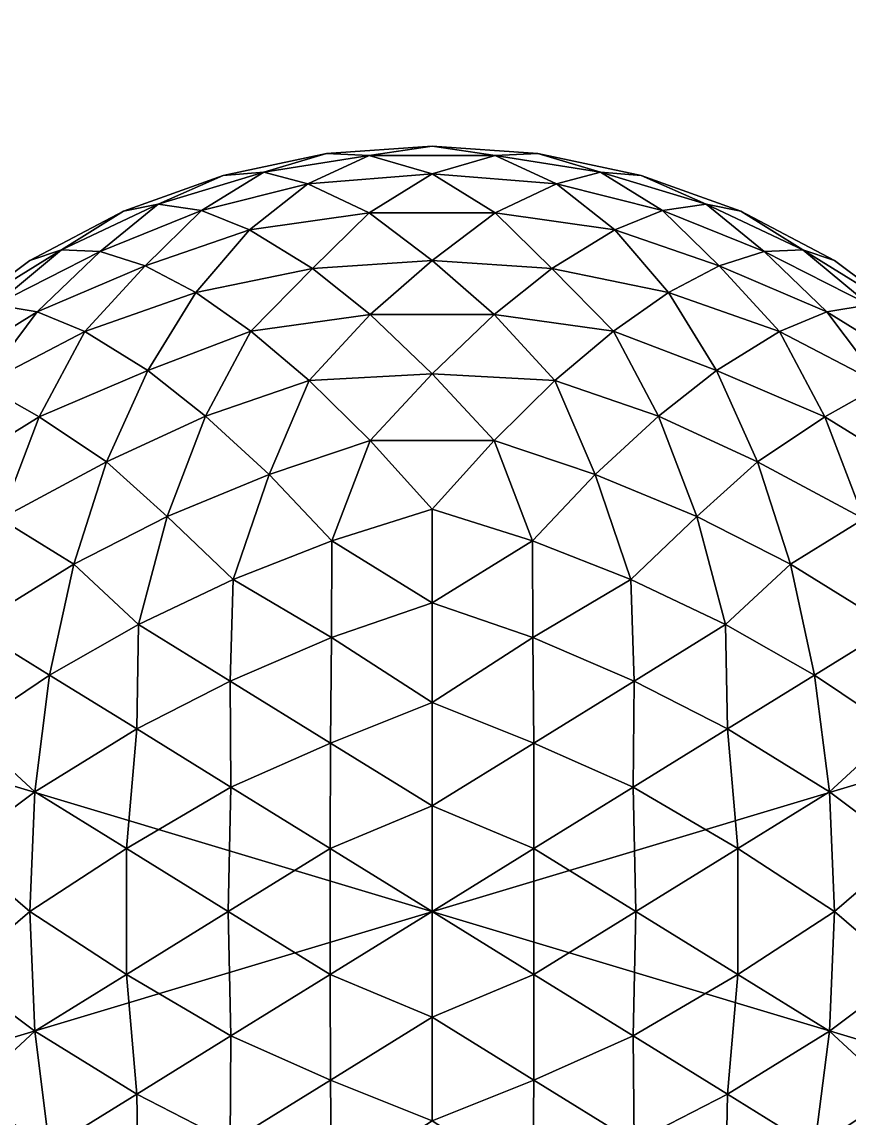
# Model space of a CAD drawing. Header units: metres. Extents: x -3.8 to 40, y -6 to 7.
# Drawn here: x 19.571 to 20.436, y -0.216 to 0.93 of the extents above; entities that cross this region are included whole.
import ezdxf

# ---------------------------------------------------------------- set-up
doc = ezdxf.new("R2010")
doc.units = ezdxf.units.M
doc.layers.add('WALLS', color=2, linetype='Continuous')

msp = doc.modelspace()

# ---------------------------------------------------------------- linework, layer by layer
at = {"layer": 'WALLS', "color": 3}
for points in [[(0, 6, -0.2), (40, -6, -0.2), (0, -6, -0.2)], [(0, -6), (40, 6), (0, 6)], [(40, -6), (40, 6), (0, -6)], [(40, 6, -0.2), (40, -6, -0.2), (0, 6, -0.2)], [(19.7814, 0.7696, 0.8), (19.8239, 0.7731, 0.9062), (19.8896, 0.7924, 0.8)], [(19.7814, 0.7696, 0.8), (19.8896, 0.7924, 0.8), (19.8239, 0.7731, 0.6938)], [(19.8239, 0.7731, 0.9062), (19.9342, 0.7902, 0.9065), (19.8896, 0.7924, 0.8)], [(19.8896, 0.7924, 0.8), (19.9342, 0.7902, 0.6935), (19.8239, 0.7731, 0.6938)], [(19.8896, 0.7924, 0.8), (19.9342, 0.7902, 0.9065), (20, 0.8, 0.8)], [(19.8896, 0.7924, 0.8), (20, 0.8, 0.8), (19.9342, 0.7902, 0.6935)], [(19.9342, 0.7902, 0.9065), (20.0658, 0.7902, 0.9065), (20, 0.8, 0.8)], [(20, 0.8, 0.8), (20.0658, 0.7902, 0.6935), (19.9342, 0.7902, 0.6935)], [(20, 0.8, 0.8), (20.0658, 0.7902, 0.9065), (20.1104, 0.7924, 0.8)], [(20, 0.8, 0.8), (20.1104, 0.7924, 0.8), (20.0658, 0.7902, 0.6935)], [(20.0658, 0.7902, 0.9065), (20.1761, 0.7731, 0.9062), (20.1104, 0.7924, 0.8)], [(20.1104, 0.7924, 0.8), (20.1761, 0.7731, 0.6938), (20.0658, 0.7902, 0.6935)], [(20.1104, 0.7924, 0.8), (20.1761, 0.7731, 0.9062), (20.2186, 0.7696, 0.8)], [(20.1104, 0.7924, 0.8), (20.2186, 0.7696, 0.8), (20.1761, 0.7731, 0.6938)], [(19.8239, 0.7731, 0.9062), (19.87, 0.7608, 1.0103), (19.9342, 0.7902, 0.9065)], [(19.8239, 0.7731, 0.6938), (19.9342, 0.7902, 0.6935), (19.87, 0.7608, 0.5897)], [(19.87, 0.7608, 1.0103), (20, 0.7711, 1.0131), (19.9342, 0.7902, 0.9065)], [(19.9342, 0.7902, 0.6935), (20, 0.7711, 0.5869), (19.87, 0.7608, 0.5897)], [(20, 0.7711, 1.0131), (20.0658, 0.7902, 0.9065), (19.9342, 0.7902, 0.9065)], [(20.0658, 0.7902, 0.6935), (20, 0.7711, 0.5869), (19.9342, 0.7902, 0.6935)], [(20, 0.7711, 1.0131), (20.13, 0.7608, 1.0103), (20.0658, 0.7902, 0.9065)], [(20.0658, 0.7902, 0.6935), (20.13, 0.7608, 0.5897), (20, 0.7711, 0.5869)], [(20.0658, 0.7902, 0.9065), (20.13, 0.7608, 1.0103), (20.1761, 0.7731, 0.9062)], [(20.0658, 0.7902, 0.6935), (20.1761, 0.7731, 0.6938), (20.13, 0.7608, 0.5897)], [(19.6773, 0.732, 0.8), (19.7134, 0.7394, 0.9053), (19.7814, 0.7696, 0.8)], [(19.6773, 0.732, 0.8), (19.7814, 0.7696, 0.8), (19.7134, 0.7394, 0.6947)], [(19.7134, 0.7394, 0.9053), (19.8239, 0.7731, 0.9062), (19.7814, 0.7696, 0.8)], [(19.759, 0.733, 1.0113), (19.8239, 0.7731, 0.9062), (19.7134, 0.7394, 0.9053)], [(19.7814, 0.7696, 0.8), (19.8239, 0.7731, 0.6938), (19.7134, 0.7394, 0.6947)], [(19.8239, 0.7731, 0.6938), (19.759, 0.733, 0.5887), (19.7134, 0.7394, 0.6947)], [(19.759, 0.733, 1.0113), (19.87, 0.7608, 1.0103), (19.8239, 0.7731, 0.9062)], [(19.8239, 0.7731, 0.6938), (19.87, 0.7608, 0.5897), (19.759, 0.733, 0.5887)], [(19.9341, 0.7304, 1.1197), (20, 0.7711, 1.0131), (19.87, 0.7608, 1.0103)], [(20, 0.7711, 0.5869), (19.9341, 0.7304, 0.4803), (19.87, 0.7608, 0.5897)], [(20.0659, 0.7304, 1.1197), (20, 0.7711, 1.0131), (19.9341, 0.7304, 1.1197)], [(20.0659, 0.7304, 0.4803), (19.9341, 0.7304, 0.4803), (20, 0.7711, 0.5869)], [(20.0659, 0.7304, 1.1197), (20.13, 0.7608, 1.0103), (20, 0.7711, 1.0131)], [(20.13, 0.7608, 0.5897), (20.0659, 0.7304, 0.4803), (20, 0.7711, 0.5869)], [(20.13, 0.7608, 1.0103), (20.241, 0.733, 1.0113), (20.1761, 0.7731, 0.9062)], [(20.1761, 0.7731, 0.6938), (20.241, 0.733, 0.5887), (20.13, 0.7608, 0.5897)], [(20.1761, 0.7731, 0.9062), (20.2866, 0.7394, 0.9053), (20.2186, 0.7696, 0.8)], [(20.241, 0.733, 1.0113), (20.2866, 0.7394, 0.9053), (20.1761, 0.7731, 0.9062)], [(20.2186, 0.7696, 0.8), (20.2866, 0.7394, 0.6947), (20.1761, 0.7731, 0.6938)], [(20.2866, 0.7394, 0.6947), (20.241, 0.733, 0.5887), (20.1761, 0.7731, 0.6938)], [(20.2186, 0.7696, 0.8), (20.2866, 0.7394, 0.9053), (20.3227, 0.732, 0.8)], [(20.2186, 0.7696, 0.8), (20.3227, 0.732, 0.8), (20.2866, 0.7394, 0.6947)], [(19.759, 0.733, 1.0113), (19.8091, 0.7128, 1.1089), (19.87, 0.7608, 1.0103)], [(19.759, 0.733, 0.5887), (19.87, 0.7608, 0.5897), (19.8091, 0.7128, 0.4911)], [(19.8091, 0.7128, 1.1089), (19.9341, 0.7304, 1.1197), (19.87, 0.7608, 1.0103)], [(19.87, 0.7608, 0.5897), (19.9341, 0.7304, 0.4803), (19.8091, 0.7128, 0.4911)], [(20.0659, 0.7304, 1.1197), (20.1909, 0.7128, 1.1089), (20.13, 0.7608, 1.0103)], [(20.13, 0.7608, 0.5897), (20.1909, 0.7128, 0.4911), (20.0659, 0.7304, 0.4803)], [(20.13, 0.7608, 1.0103), (20.1909, 0.7128, 1.1089), (20.241, 0.733, 1.0113)], [(20.13, 0.7608, 0.5897), (20.241, 0.733, 0.5887), (20.1909, 0.7128, 0.4911)], [(19.6124, 0.6919, 0.905), (19.6529, 0.6901, 1.0079), (19.7134, 0.7394, 0.9053)], [(19.6124, 0.6919, 0.905), (19.7134, 0.7394, 0.9053), (19.6773, 0.732, 0.8)], [(19.6124, 0.6919, 0.695), (19.7134, 0.7394, 0.6947), (19.6529, 0.6901, 0.5921)], [(19.6773, 0.732, 0.8), (19.7134, 0.7394, 0.6947), (19.6124, 0.6919, 0.695)], [(19.6529, 0.6901, 1.0079), (19.759, 0.733, 1.0113), (19.7134, 0.7394, 0.9053)], [(19.7134, 0.7394, 0.6947), (19.759, 0.733, 0.5887), (19.6529, 0.6901, 0.5921)], [(20.241, 0.733, 1.0113), (20.3471, 0.6901, 1.0079), (20.2866, 0.7394, 0.9053)], [(20.2866, 0.7394, 0.6947), (20.3471, 0.6901, 0.5921), (20.241, 0.733, 0.5887)], [(20.2866, 0.7394, 0.9053), (20.3471, 0.6901, 1.0079), (20.3876, 0.6919, 0.905)], [(20.2866, 0.7394, 0.9053), (20.3876, 0.6919, 0.905), (20.3227, 0.732, 0.8)], [(20.2866, 0.7394, 0.6947), (20.3876, 0.6919, 0.695), (20.3471, 0.6901, 0.5921)], [(20.3227, 0.732, 0.8), (20.3876, 0.6919, 0.695), (20.2866, 0.7394, 0.6947)], [(19.5794, 0.6805, 0.8), (19.6124, 0.6919, 0.905), (19.6773, 0.732, 0.8)], [(19.5794, 0.6805, 0.8), (19.6773, 0.732, 0.8), (19.6124, 0.6919, 0.695)], [(19.6529, 0.6901, 1.0079), (19.7, 0.6751, 1.1069), (19.759, 0.733, 1.0113)], [(19.6529, 0.6901, 0.5921), (19.759, 0.733, 0.5887), (19.7, 0.6751, 0.4931)], [(19.7, 0.6751, 1.1069), (19.8091, 0.7128, 1.1089), (19.759, 0.733, 1.0113)], [(19.759, 0.733, 0.5887), (19.8091, 0.7128, 0.4911), (19.7, 0.6751, 0.4931)], [(19.8749, 0.6721, 1.2154), (19.9341, 0.7304, 1.1197), (19.8091, 0.7128, 1.1089)], [(19.9341, 0.7304, 0.4803), (19.8749, 0.6721, 0.3846), (19.8091, 0.7128, 0.4911)], [(19.8749, 0.6721, 1.2154), (20, 0.6805, 1.2206), (19.9341, 0.7304, 1.1197)], [(19.9341, 0.7304, 0.4803), (20, 0.6805, 0.3794), (19.8749, 0.6721, 0.3846)], [(20, 0.6805, 1.2206), (20.0659, 0.7304, 1.1197), (19.9341, 0.7304, 1.1197)], [(20.0659, 0.7304, 0.4803), (20, 0.6805, 0.3794), (19.9341, 0.7304, 0.4803)], [(20, 0.6805, 1.2206), (20.1251, 0.6721, 1.2154), (20.0659, 0.7304, 1.1197)], [(20.0659, 0.7304, 0.4803), (20.1251, 0.6721, 0.3846), (20, 0.6805, 0.3794)], [(20.1251, 0.6721, 1.2154), (20.1909, 0.7128, 1.1089), (20.0659, 0.7304, 1.1197)], [(20.1909, 0.7128, 0.4911), (20.1251, 0.6721, 0.3846), (20.0659, 0.7304, 0.4803)], [(20.1909, 0.7128, 1.1089), (20.3, 0.6751, 1.1069), (20.241, 0.733, 1.0113)], [(20.241, 0.733, 0.5887), (20.3, 0.6751, 0.4931), (20.1909, 0.7128, 0.4911)], [(20.241, 0.733, 1.0113), (20.3, 0.6751, 1.1069), (20.3471, 0.6901, 1.0079)], [(20.241, 0.733, 0.5887), (20.3471, 0.6901, 0.5921), (20.3, 0.6751, 0.4931)], [(20.3227, 0.732, 0.8), (20.3876, 0.6919, 0.905), (20.4206, 0.6805, 0.8)], [(20.3227, 0.732, 0.8), (20.4206, 0.6805, 0.8), (20.3876, 0.6919, 0.695)], [(19.7, 0.6751, 1.1069), (19.7528, 0.6472, 1.2), (19.8091, 0.7128, 1.1089)], [(19.7, 0.6751, 0.4931), (19.8091, 0.7128, 0.4911), (19.7528, 0.6472, 0.4)], [(19.7528, 0.6472, 1.2), (19.8749, 0.6721, 1.2154), (19.8091, 0.7128, 1.1089)], [(19.8091, 0.7128, 0.4911), (19.8749, 0.6721, 0.3846), (19.7528, 0.6472, 0.4)], [(20.1251, 0.6721, 1.2154), (20.2472, 0.6472, 1.2), (20.1909, 0.7128, 1.1089)], [(20.1909, 0.7128, 0.4911), (20.2472, 0.6472, 0.4), (20.1251, 0.6721, 0.3846)], [(20.1909, 0.7128, 1.1089), (20.2472, 0.6472, 1.2), (20.3, 0.6751, 1.1069)], [(20.1909, 0.7128, 0.4911), (20.3, 0.6751, 0.4931), (20.2472, 0.6472, 0.4)], [(19.5794, 0.6805, 0.8), (19.5075, 0.6271, 0.8649), (19.6124, 0.6919, 0.905)], [(19.5075, 0.6271, 0.8649), (19.543, 0.6341, 0.9704), (19.6124, 0.6919, 0.905)], [(19.5794, 0.6805, 0.8), (19.6124, 0.6919, 0.695), (19.5075, 0.6271, 0.7351)], [(19.6124, 0.6919, 0.695), (19.543, 0.6341, 0.6296), (19.5075, 0.6271, 0.7351)], [(19.6124, 0.6919, 0.905), (19.543, 0.6341, 0.9704), (19.6529, 0.6901, 1.0079)], [(19.6124, 0.6919, 0.695), (19.6529, 0.6901, 0.5921), (19.543, 0.6341, 0.6296)], [(19.543, 0.6341, 0.9704), (19.5871, 0.6268, 1.0769), (19.6529, 0.6901, 1.0079)], [(19.6529, 0.6901, 0.5921), (19.5871, 0.6268, 0.5231), (19.543, 0.6341, 0.6296)], [(19.6529, 0.6901, 1.0079), (19.5871, 0.6268, 1.0769), (19.7, 0.6751, 1.1069)], [(19.6529, 0.6901, 0.5921), (19.7, 0.6751, 0.4931), (19.5871, 0.6268, 0.5231)], [(20.3471, 0.6901, 1.0079), (20.3, 0.6751, 1.1069), (20.4129, 0.6268, 1.0769)], [(20.3, 0.6751, 0.4931), (20.3471, 0.6901, 0.5921), (20.4129, 0.6268, 0.5231)], [(20.3876, 0.6919, 0.905), (20.3471, 0.6901, 1.0079), (20.457, 0.6341, 0.9704)], [(20.3471, 0.6901, 0.5921), (20.3876, 0.6919, 0.695), (20.457, 0.6341, 0.6296)], [(20.3471, 0.6901, 1.0079), (20.4129, 0.6268, 1.0769), (20.457, 0.6341, 0.9704)], [(20.3471, 0.6901, 0.5921), (20.457, 0.6341, 0.6296), (20.4129, 0.6268, 0.5231)], [(20.4206, 0.6805, 0.8), (20.3876, 0.6919, 0.905), (20.4925, 0.6271, 0.8649)], [(20.3876, 0.6919, 0.905), (20.457, 0.6341, 0.9704), (20.4925, 0.6271, 0.8649)], [(20.3876, 0.6919, 0.695), (20.4206, 0.6805, 0.8), (20.4925, 0.6271, 0.7351)], [(20.3876, 0.6919, 0.695), (20.4925, 0.6271, 0.7351), (20.457, 0.6341, 0.6296)], [(19.5794, 0.6805, 0.8), (19.5075, 0.6271, 0.7351), (19.5075, 0.6271, 0.8649)], [(19.8749, 0.6721, 1.2154), (19.9351, 0.6242, 1.2962), (20, 0.6805, 1.2206)], [(19.8749, 0.6721, 0.3846), (20, 0.6805, 0.3794), (19.9351, 0.6242, 0.3038)], [(19.9351, 0.6242, 1.2962), (20.0649, 0.6242, 1.2962), (20, 0.6805, 1.2206)], [(20, 0.6805, 0.3794), (20.0649, 0.6242, 0.3038), (19.9351, 0.6242, 0.3038)], [(20, 0.6805, 1.2206), (20.0649, 0.6242, 1.2962), (20.1251, 0.6721, 1.2154)], [(20, 0.6805, 0.3794), (20.1251, 0.6721, 0.3846), (20.0649, 0.6242, 0.3038)], [(20.4925, 0.6271, 0.8649), (20.4925, 0.6271, 0.7351), (20.4206, 0.6805, 0.8)], [(19.5871, 0.6268, 1.0769), (19.6368, 0.6063, 1.1747), (19.7, 0.6751, 1.1069)], [(19.7, 0.6751, 0.4931), (19.6368, 0.6063, 0.4253), (19.5871, 0.6268, 0.5231)], [(19.7, 0.6751, 1.1069), (19.6368, 0.6063, 1.1747), (19.7528, 0.6472, 1.2)], [(19.7, 0.6751, 0.4931), (19.7528, 0.6472, 0.4), (19.6368, 0.6063, 0.4253)], [(19.7528, 0.6472, 1.2), (19.8103, 0.6069, 1.2855), (19.8749, 0.6721, 1.2154)], [(19.7528, 0.6472, 0.4), (19.8749, 0.6721, 0.3846), (19.8103, 0.6069, 0.3145)], [(19.8103, 0.6069, 1.2855), (19.9351, 0.6242, 1.2962), (19.8749, 0.6721, 1.2154)], [(19.8749, 0.6721, 0.3846), (19.9351, 0.6242, 0.3038), (19.8103, 0.6069, 0.3145)], [(20.0649, 0.6242, 1.2962), (20.1897, 0.6069, 1.2855), (20.1251, 0.6721, 1.2154)], [(20.1251, 0.6721, 0.3846), (20.1897, 0.6069, 0.3145), (20.0649, 0.6242, 0.3038)], [(20.1251, 0.6721, 1.2154), (20.1897, 0.6069, 1.2855), (20.2472, 0.6472, 1.2)], [(20.1251, 0.6721, 0.3846), (20.2472, 0.6472, 0.4), (20.1897, 0.6069, 0.3145)], [(20.3, 0.6751, 1.1069), (20.2472, 0.6472, 1.2), (20.3632, 0.6063, 1.1747)], [(20.2472, 0.6472, 0.4), (20.3, 0.6751, 0.4931), (20.3632, 0.6063, 0.4253)], [(20.3, 0.6751, 1.1069), (20.3632, 0.6063, 1.1747), (20.4129, 0.6268, 1.0769)], [(20.3, 0.6751, 0.4931), (20.4129, 0.6268, 0.5231), (20.3632, 0.6063, 0.4253)], [(19.6368, 0.6063, 1.1747), (19.7026, 0.5657, 1.2812), (19.7528, 0.6472, 1.2)], [(19.7528, 0.6472, 0.4), (19.7026, 0.5657, 0.3188), (19.6368, 0.6063, 0.4253)], [(19.7528, 0.6472, 1.2), (19.7026, 0.5657, 1.2812), (19.8103, 0.6069, 1.2855)], [(19.7528, 0.6472, 0.4), (19.8103, 0.6069, 0.3145), (19.7026, 0.5657, 0.3188)], [(20.2472, 0.6472, 1.2), (20.1897, 0.6069, 1.2855), (20.2974, 0.5657, 1.2812)], [(20.1897, 0.6069, 0.3145), (20.2472, 0.6472, 0.4), (20.2974, 0.5657, 0.3188)], [(20.2472, 0.6472, 1.2), (20.2974, 0.5657, 1.2812), (20.3632, 0.6063, 1.1747)], [(20.2472, 0.6472, 0.4), (20.3632, 0.6063, 0.4253), (20.2974, 0.5657, 0.3188)], [(19.4821, 0.5618, 1.0368), (19.5871, 0.6268, 1.0769), (19.543, 0.6341, 0.9704)], [(19.5871, 0.6268, 0.5231), (19.4821, 0.5618, 0.5632), (19.543, 0.6341, 0.6296)], [(20.4129, 0.6268, 1.0769), (20.5179, 0.5618, 1.0368), (20.457, 0.6341, 0.9704)], [(20.457, 0.6341, 0.6296), (20.5179, 0.5618, 0.5632), (20.4129, 0.6268, 0.5231)], [(19.4821, 0.5618, 1.0368), (19.5298, 0.5506, 1.1403), (19.5871, 0.6268, 1.0769)], [(19.5871, 0.6268, 0.5231), (19.5298, 0.5506, 0.4597), (19.4821, 0.5618, 0.5632)], [(19.5871, 0.6268, 1.0769), (19.5298, 0.5506, 1.1403), (19.6368, 0.6063, 1.1747)], [(19.5871, 0.6268, 0.5231), (19.6368, 0.6063, 0.4253), (19.5298, 0.5506, 0.4597)], [(19.8103, 0.6069, 1.2855), (19.8715, 0.555, 1.3616), (19.9351, 0.6242, 1.2962)], [(19.8103, 0.6069, 0.3145), (19.9351, 0.6242, 0.3038), (19.8715, 0.555, 0.2384)], [(19.8715, 0.555, 1.3616), (20, 0.5623, 1.369), (19.9351, 0.6242, 1.2962)], [(19.9351, 0.6242, 0.3038), (20, 0.5623, 0.231), (19.8715, 0.555, 0.2384)], [(20, 0.5623, 1.369), (20.0649, 0.6242, 1.2962), (19.9351, 0.6242, 1.2962)], [(20.0649, 0.6242, 0.3038), (20, 0.5623, 0.231), (19.9351, 0.6242, 0.3038)], [(20, 0.5623, 1.369), (20.1285, 0.555, 1.3616), (20.0649, 0.6242, 1.2962)], [(20.0649, 0.6242, 0.3038), (20.1285, 0.555, 0.2384), (20, 0.5623, 0.231)], [(20.0649, 0.6242, 1.2962), (20.1285, 0.555, 1.3616), (20.1897, 0.6069, 1.2855)], [(20.0649, 0.6242, 0.3038), (20.1897, 0.6069, 0.3145), (20.1285, 0.555, 0.2384)], [(20.4129, 0.6268, 1.0769), (20.3632, 0.6063, 1.1747), (20.4702, 0.5506, 1.1403)], [(20.3632, 0.6063, 0.4253), (20.4129, 0.6268, 0.5231), (20.4702, 0.5506, 0.4597)], [(20.4129, 0.6268, 1.0769), (20.4702, 0.5506, 1.1403), (20.5179, 0.5618, 1.0368)], [(20.4129, 0.6268, 0.5231), (20.5179, 0.5618, 0.5632), (20.4702, 0.5506, 0.4597)], [(19.5298, 0.5506, 1.1403), (19.5893, 0.5173, 1.2514), (19.6368, 0.6063, 1.1747)], [(19.6368, 0.6063, 0.4253), (19.5893, 0.5173, 0.3486), (19.5298, 0.5506, 0.4597)], [(19.5893, 0.5173, 1.2514), (19.7026, 0.5657, 1.2812), (19.6368, 0.6063, 1.1747)], [(19.7026, 0.5657, 0.3188), (19.5893, 0.5173, 0.3486), (19.6368, 0.6063, 0.4253)], [(19.7026, 0.5657, 1.2812), (19.7632, 0.5179, 1.3618), (19.8103, 0.6069, 1.2855)], [(19.8103, 0.6069, 0.3145), (19.7632, 0.5179, 0.2382), (19.7026, 0.5657, 0.3188)], [(19.8103, 0.6069, 1.2855), (19.7632, 0.5179, 1.3618), (19.8715, 0.555, 1.3616)], [(19.8103, 0.6069, 0.3145), (19.8715, 0.555, 0.2384), (19.7632, 0.5179, 0.2382)], [(20.1897, 0.6069, 1.2855), (20.1285, 0.555, 1.3616), (20.2368, 0.5179, 1.3618)], [(20.1285, 0.555, 0.2384), (20.1897, 0.6069, 0.3145), (20.2368, 0.5179, 0.2382)], [(20.1897, 0.6069, 1.2855), (20.2368, 0.5179, 1.3618), (20.2974, 0.5657, 1.2812)], [(20.1897, 0.6069, 0.3145), (20.2974, 0.5657, 0.3188), (20.2368, 0.5179, 0.2382)], [(20.2974, 0.5657, 1.2812), (20.4107, 0.5173, 1.2514), (20.3632, 0.6063, 1.1747)], [(20.3632, 0.6063, 0.4253), (20.4107, 0.5173, 0.3486), (20.2974, 0.5657, 0.3188)], [(20.3632, 0.6063, 1.1747), (20.4107, 0.5173, 1.2514), (20.4702, 0.5506, 1.1403)], [(20.3632, 0.6063, 0.4253), (20.4702, 0.5506, 0.4597), (20.4107, 0.5173, 0.3486)], [(19.5893, 0.5173, 1.2514), (19.6597, 0.4702, 1.3506), (19.7026, 0.5657, 1.2812)], [(19.7026, 0.5657, 0.3188), (19.6597, 0.4702, 0.2494), (19.5893, 0.5173, 0.3486)], [(19.7026, 0.5657, 1.2812), (19.6597, 0.4702, 1.3506), (19.7632, 0.5179, 1.3618)], [(19.7026, 0.5657, 0.3188), (19.7632, 0.5179, 0.2382), (19.6597, 0.4702, 0.2494)], [(19.8715, 0.555, 1.3616), (19.9351, 0.4925, 1.4271), (20, 0.5623, 1.369)], [(19.8715, 0.555, 0.2384), (20, 0.5623, 0.231), (19.9351, 0.4925, 0.1729)], [(19.9351, 0.4925, 1.4271), (20.0649, 0.4925, 1.4271), (20, 0.5623, 1.369)], [(20, 0.5623, 0.231), (20.0649, 0.4925, 0.1729), (19.9351, 0.4925, 0.1729)], [(20, 0.5623, 1.369), (20.0649, 0.4925, 1.4271), (20.1285, 0.555, 1.3616)], [(20, 0.5623, 0.231), (20.1285, 0.555, 0.2384), (20.0649, 0.4925, 0.1729)], [(20.2974, 0.5657, 1.2812), (20.2368, 0.5179, 1.3618), (20.3403, 0.4702, 1.3506)], [(20.2368, 0.5179, 0.2382), (20.2974, 0.5657, 0.3188), (20.3403, 0.4702, 0.2494)], [(20.2974, 0.5657, 1.2812), (20.3403, 0.4702, 1.3506), (20.4107, 0.5173, 1.2514)], [(20.2974, 0.5657, 0.3188), (20.4107, 0.5173, 0.3486), (20.3403, 0.4702, 0.2494)], [(19.4827, 0.4514, 1.2107), (19.5893, 0.5173, 1.2514), (19.5298, 0.5506, 1.1403)], [(19.5893, 0.5173, 0.3486), (19.4827, 0.4514, 0.3893), (19.5298, 0.5506, 0.4597)], [(19.7632, 0.5179, 1.3618), (19.8296, 0.457, 1.4341), (19.8715, 0.555, 1.3616)], [(19.8715, 0.555, 0.2384), (19.8296, 0.457, 0.1659), (19.7632, 0.5179, 0.2382)], [(19.8715, 0.555, 1.3616), (19.8296, 0.457, 1.4341), (19.9351, 0.4925, 1.4271)], [(19.8715, 0.555, 0.2384), (19.9351, 0.4925, 0.1729), (19.8296, 0.457, 0.1659)], [(20.1285, 0.555, 1.3616), (20.0649, 0.4925, 1.4271), (20.1704, 0.457, 1.4341)], [(20.0649, 0.4925, 0.1729), (20.1285, 0.555, 0.2384), (20.1704, 0.457, 0.1659)], [(20.1285, 0.555, 1.3616), (20.1704, 0.457, 1.4341), (20.2368, 0.5179, 1.3618)], [(20.1285, 0.555, 0.2384), (20.2368, 0.5179, 0.2382), (20.1704, 0.457, 0.1659)], [(20.4107, 0.5173, 1.2514), (20.5173, 0.4514, 1.2107), (20.4702, 0.5506, 1.1403)], [(20.4702, 0.5506, 0.4597), (20.5173, 0.4514, 0.3893), (20.4107, 0.5173, 0.3486)], [(19.5486, 0.4107, 1.3173), (19.5893, 0.5173, 1.2514), (19.4827, 0.4514, 1.2107)], [(19.5486, 0.4107, 0.2827), (19.4827, 0.4514, 0.3893), (19.5893, 0.5173, 0.3486)], [(19.5486, 0.4107, 1.3173), (19.6597, 0.4702, 1.3506), (19.5893, 0.5173, 1.2514)], [(19.6597, 0.4702, 0.2494), (19.5486, 0.4107, 0.2827), (19.5893, 0.5173, 0.3486)], [(19.6597, 0.4702, 1.3506), (19.7231, 0.4129, 1.4268), (19.7632, 0.5179, 1.3618)], [(19.7632, 0.5179, 0.2382), (19.7231, 0.4129, 0.1732), (19.6597, 0.4702, 0.2494)], [(19.7231, 0.4129, 1.4268), (19.8296, 0.457, 1.4341), (19.7632, 0.5179, 1.3618)], [(19.8296, 0.457, 0.1659), (19.7231, 0.4129, 0.1732), (19.7632, 0.5179, 0.2382)], [(20.1704, 0.457, 1.4341), (20.2769, 0.4129, 1.4268), (20.2368, 0.5179, 1.3618)], [(20.2368, 0.5179, 0.2382), (20.2769, 0.4129, 0.1732), (20.1704, 0.457, 0.1659)], [(20.2368, 0.5179, 1.3618), (20.2769, 0.4129, 1.4268), (20.3403, 0.4702, 1.3506)], [(20.2368, 0.5179, 0.2382), (20.3403, 0.4702, 0.2494), (20.2769, 0.4129, 0.1732)], [(20.3403, 0.4702, 1.3506), (20.4514, 0.4107, 1.3173), (20.4107, 0.5173, 1.2514)], [(20.4107, 0.5173, 0.3486), (20.4514, 0.4107, 0.2827), (20.3403, 0.4702, 0.2494)], [(20.4514, 0.4107, 1.3173), (20.5173, 0.4514, 1.2107), (20.4107, 0.5173, 1.2514)], [(20.5173, 0.4514, 0.3893), (20.4514, 0.4107, 0.2827), (20.4107, 0.5173, 0.3486)], [(19.8296, 0.457, 1.4341), (19.895, 0.3876, 1.4919), (19.9351, 0.4925, 1.4271)], [(19.9351, 0.4925, 0.1729), (19.895, 0.3876, 0.1081), (19.8296, 0.457, 0.1659)], [(19.9351, 0.4925, 1.4271), (19.895, 0.3876, 1.4919), (20, 0.4206, 1.4805)], [(19.9351, 0.4925, 0.1729), (20, 0.4206, 0.1195), (19.895, 0.3876, 0.1081)], [(19.9351, 0.4925, 1.4271), (20, 0.4206, 1.4805), (20.0649, 0.4925, 1.4271)], [(19.9351, 0.4925, 0.1729), (20.0649, 0.4925, 0.1729), (20, 0.4206, 0.1195)], [(20.0649, 0.4925, 1.4271), (20, 0.4206, 1.4805), (20.105, 0.3876, 1.4919)], [(20, 0.4206, 0.1195), (20.0649, 0.4925, 0.1729), (20.105, 0.3876, 0.1081)], [(20.0649, 0.4925, 1.4271), (20.105, 0.3876, 1.4919), (20.1704, 0.457, 1.4341)], [(20.0649, 0.4925, 0.1729), (20.1704, 0.457, 0.1659), (20.105, 0.3876, 0.1081)], [(19.5486, 0.4107, 1.3173), (19.6253, 0.3632, 1.4063), (19.6597, 0.4702, 1.3506)], [(19.6597, 0.4702, 0.2494), (19.6253, 0.3632, 0.1937), (19.5486, 0.4107, 0.2827)], [(19.6597, 0.4702, 1.3506), (19.6253, 0.3632, 1.4063), (19.7231, 0.4129, 1.4268)], [(19.6597, 0.4702, 0.2494), (19.7231, 0.4129, 0.1732), (19.6253, 0.3632, 0.1937)], [(20.3403, 0.4702, 1.3506), (20.2769, 0.4129, 1.4268), (20.3747, 0.3632, 1.4063)], [(20.2769, 0.4129, 0.1732), (20.3403, 0.4702, 0.2494), (20.3747, 0.3632, 0.1937)], [(20.3403, 0.4702, 1.3506), (20.3747, 0.3632, 1.4063), (20.4514, 0.4107, 1.3173)], [(20.3403, 0.4702, 0.2494), (20.4514, 0.4107, 0.2827), (20.3747, 0.3632, 0.1937)], [(19.7231, 0.4129, 1.4268), (19.7921, 0.3471, 1.4901), (19.8296, 0.457, 1.4341)], [(19.8296, 0.457, 0.1659), (19.7921, 0.3471, 0.1099), (19.7231, 0.4129, 0.1732)], [(19.8296, 0.457, 1.4341), (19.7921, 0.3471, 1.4901), (19.895, 0.3876, 1.4919)], [(19.8296, 0.457, 0.1659), (19.895, 0.3876, 0.1081), (19.7921, 0.3471, 0.1099)], [(20.1704, 0.457, 1.4341), (20.105, 0.3876, 1.4919), (20.2079, 0.3471, 1.4901)], [(20.105, 0.3876, 0.1081), (20.1704, 0.457, 0.1659), (20.2079, 0.3471, 0.1099)], [(20.1704, 0.457, 1.4341), (20.2079, 0.3471, 1.4901), (20.2769, 0.4129, 1.4268)], [(20.1704, 0.457, 0.1659), (20.2769, 0.4129, 0.1732), (20.2079, 0.3471, 0.1099)], [(19.6253, 0.3632, 1.4063), (19.6931, 0.3, 1.4751), (19.7231, 0.4129, 1.4268)], [(19.7231, 0.4129, 0.1732), (19.6931, 0.3, 0.1249), (19.6253, 0.3632, 0.1937)], [(19.7231, 0.4129, 1.4268), (19.6931, 0.3, 1.4751), (19.7921, 0.3471, 1.4901)], [(19.7231, 0.4129, 0.1732), (19.7921, 0.3471, 0.1099), (19.6931, 0.3, 0.1249)], [(20, 0.4206, 1.4805), (19.895, 0.3876, 1.4919), (20, 0.3227, 1.532)], [(19.895, 0.3876, 0.1081), (20, 0.4206, 0.1195), (20, 0.3227, 0.068)], [(20, 0.3227, 1.532), (20.105, 0.3876, 1.4919), (20, 0.4206, 1.4805)], [(20.105, 0.3876, 0.1081), (20, 0.3227, 0.068), (20, 0.4206, 0.1195)], [(20.2769, 0.4129, 1.4268), (20.2079, 0.3471, 1.4901), (20.3069, 0.3, 1.4751)], [(20.2079, 0.3471, 0.1099), (20.2769, 0.4129, 0.1732), (20.3069, 0.3, 0.1249)], [(20.2769, 0.4129, 1.4268), (20.3069, 0.3, 1.4751), (20.3747, 0.3632, 1.4063)], [(20.2769, 0.4129, 0.1732), (20.3747, 0.3632, 0.1937), (20.3069, 0.3, 0.1249)], [(19.5188, 0.2974, 1.3657), (19.6253, 0.3632, 1.4063), (19.5486, 0.4107, 1.3173)], [(19.6253, 0.3632, 0.1937), (19.5188, 0.2974, 0.2343), (19.5486, 0.4107, 0.2827)], [(20.3747, 0.3632, 1.4063), (20.4812, 0.2974, 1.3657), (20.4514, 0.4107, 1.3173)], [(20.4514, 0.4107, 0.2827), (20.4812, 0.2974, 0.2343), (20.3747, 0.3632, 0.1937)], [(19.895, 0.3876, 1.4919), (19.7921, 0.3471, 1.4901), (19.8947, 0.2866, 1.5394)], [(19.7921, 0.3471, 0.1099), (19.895, 0.3876, 0.1081), (19.8947, 0.2866, 0.0606)], [(19.895, 0.3876, 1.4919), (19.8947, 0.2866, 1.5394), (20, 0.3227, 1.532)], [(19.895, 0.3876, 0.1081), (20, 0.3227, 0.068), (19.8947, 0.2866, 0.0606)], [(20.1053, 0.2866, 1.5394), (20.105, 0.3876, 1.4919), (20, 0.3227, 1.532)], [(20.1053, 0.2866, 0.0606), (20, 0.3227, 0.068), (20.105, 0.3876, 0.1081)], [(20.1053, 0.2866, 1.5394), (20.2079, 0.3471, 1.4901), (20.105, 0.3876, 1.4919)], [(20.2079, 0.3471, 0.1099), (20.1053, 0.2866, 0.0606), (20.105, 0.3876, 0.1081)], [(19.5188, 0.2974, 1.3657), (19.6, 0.2472, 1.4472), (19.6253, 0.3632, 1.4063)], [(19.6253, 0.3632, 0.1937), (19.6, 0.2472, 0.1528), (19.5188, 0.2974, 0.2343)], [(19.6253, 0.3632, 1.4063), (19.6, 0.2472, 1.4472), (19.6931, 0.3, 1.4751)], [(19.6253, 0.3632, 0.1937), (19.6931, 0.3, 0.1249), (19.6, 0.2472, 0.1528)], [(20.3747, 0.3632, 1.4063), (20.3069, 0.3, 1.4751), (20.4, 0.2472, 1.4472)], [(20.3069, 0.3, 0.1249), (20.3747, 0.3632, 0.1937), (20.4, 0.2472, 0.1528)], [(20.3747, 0.3632, 1.4063), (20.4, 0.2472, 1.4472), (20.4812, 0.2974, 1.3657)], [(20.3747, 0.3632, 0.1937), (20.4812, 0.2974, 0.2343), (20.4, 0.2472, 0.1528)], [(19.7921, 0.3471, 1.4901), (19.6931, 0.3, 1.4751), (19.7887, 0.241, 1.533)], [(19.6931, 0.3, 0.1249), (19.7921, 0.3471, 0.1099), (19.7887, 0.241, 0.067)], [(19.7921, 0.3471, 1.4901), (19.7887, 0.241, 1.533), (19.8947, 0.2866, 1.5394)], [(19.7921, 0.3471, 0.1099), (19.8947, 0.2866, 0.0606), (19.7887, 0.241, 0.067)], [(20.2113, 0.241, 1.533), (20.2079, 0.3471, 1.4901), (20.1053, 0.2866, 1.5394)], [(20.2113, 0.241, 0.067), (20.1053, 0.2866, 0.0606), (20.2079, 0.3471, 0.1099)], [(20.2113, 0.241, 1.533), (20.3069, 0.3, 1.4751), (20.2079, 0.3471, 1.4901)], [(20.3069, 0.3, 0.1249), (20.2113, 0.241, 0.067), (20.2079, 0.3471, 0.1099)], [(20, 0.3227, 1.532), (19.8947, 0.2866, 1.5394), (20, 0.2186, 1.5696)], [(19.8947, 0.2866, 0.0606), (20, 0.3227, 0.068), (20, 0.2186, 0.0304)], [(20, 0.2186, 1.5696), (20.1053, 0.2866, 1.5394), (20, 0.3227, 1.532)], [(20.1053, 0.2866, 0.0606), (20, 0.2186, 0.0304), (20, 0.3227, 0.068)], [(19.6931, 0.3, 1.4751), (19.6, 0.2472, 1.4472), (19.6911, 0.1909, 1.5128)], [(19.6, 0.2472, 0.1528), (19.6931, 0.3, 0.1249), (19.6911, 0.1909, 0.0872)], [(19.6931, 0.3, 1.4751), (19.6911, 0.1909, 1.5128), (19.7887, 0.241, 1.533)], [(19.6931, 0.3, 0.1249), (19.7887, 0.241, 0.067), (19.6911, 0.1909, 0.0872)], [(20.3089, 0.1909, 1.5128), (20.3069, 0.3, 1.4751), (20.2113, 0.241, 1.533)], [(20.3089, 0.1909, 0.0872), (20.2113, 0.241, 0.067), (20.3069, 0.3, 0.1249)], [(20.3089, 0.1909, 1.5128), (20.4, 0.2472, 1.4472), (20.3069, 0.3, 1.4751)], [(20.4, 0.2472, 0.1528), (20.3089, 0.1909, 0.0872), (20.3069, 0.3, 0.1249)], [(19.5188, 0.2974, 1.3657), (19.5145, 0.1897, 1.4069), (19.6, 0.2472, 1.4472)], [(19.5188, 0.2974, 0.2343), (19.6, 0.2472, 0.1528), (19.5145, 0.1897, 0.1931)], [(19.7887, 0.241, 1.533), (19.8938, 0.1761, 1.5731), (19.8947, 0.2866, 1.5394)], [(19.8947, 0.2866, 0.0606), (19.8938, 0.1761, 0.0269), (19.7887, 0.241, 0.067)], [(19.8947, 0.2866, 1.5394), (19.8938, 0.1761, 1.5731), (20, 0.2186, 1.5696)], [(19.8947, 0.2866, 0.0606), (20, 0.2186, 0.0304), (19.8938, 0.1761, 0.0269)], [(20.1062, 0.1761, 1.5731), (20.1053, 0.2866, 1.5394), (20, 0.2186, 1.5696)], [(20.1062, 0.1761, 0.0269), (20, 0.2186, 0.0304), (20.1053, 0.2866, 0.0606)], [(20.2113, 0.241, 1.533), (20.1053, 0.2866, 1.5394), (20.1062, 0.1761, 1.5731)], [(20.1062, 0.1761, 0.0269), (20.1053, 0.2866, 0.0606), (20.2113, 0.241, 0.067)], [(20.4812, 0.2974, 1.3657), (20.4, 0.2472, 1.4472), (20.4855, 0.1897, 1.4069)], [(20.4, 0.2472, 0.1528), (20.4812, 0.2974, 0.2343), (20.4855, 0.1897, 0.1931)], [(19.6, 0.2472, 1.4472), (19.5145, 0.1897, 1.4069), (19.5846, 0.1251, 1.4721)], [(19.5145, 0.1897, 0.1931), (19.6, 0.2472, 0.1528), (19.5846, 0.1251, 0.1279)], [(19.6, 0.2472, 1.4472), (19.5846, 0.1251, 1.4721), (19.6911, 0.1909, 1.5128)], [(19.6, 0.2472, 0.1528), (19.6911, 0.1909, 0.0872), (19.5846, 0.1251, 0.1279)], [(19.7887, 0.241, 1.533), (19.6911, 0.1909, 1.5128), (19.7897, 0.13, 1.5608)], [(19.6911, 0.1909, 0.0872), (19.7887, 0.241, 0.067), (19.7897, 0.13, 0.0392)], [(19.7887, 0.241, 1.533), (19.7897, 0.13, 1.5608), (19.8938, 0.1761, 1.5731)], [(19.7887, 0.241, 0.067), (19.8938, 0.1761, 0.0269), (19.7897, 0.13, 0.0392)], [(20.2103, 0.13, 1.5608), (20.2113, 0.241, 1.533), (20.1062, 0.1761, 1.5731)], [(20.2103, 0.13, 0.0392), (20.1062, 0.1761, 0.0269), (20.2113, 0.241, 0.067)], [(20.2103, 0.13, 1.5608), (20.3089, 0.1909, 1.5128), (20.2113, 0.241, 1.533)], [(20.3089, 0.1909, 0.0872), (20.2103, 0.13, 0.0392), (20.2113, 0.241, 0.067)], [(20.4154, 0.1251, 1.4721), (20.4, 0.2472, 1.4472), (20.3089, 0.1909, 1.5128)], [(20.4154, 0.1251, 0.1279), (20.3089, 0.1909, 0.0872), (20.4, 0.2472, 0.1528)], [(20.4154, 0.1251, 1.4721), (20.4855, 0.1897, 1.4069), (20.4, 0.2472, 1.4472)], [(20.4855, 0.1897, 0.1931), (20.4154, 0.1251, 0.1279), (20.4, 0.2472, 0.1528)], [(20, 0.2186, 1.5696), (19.8938, 0.1761, 1.5731), (20, 0.1104, 1.5924)], [(19.8938, 0.1761, 0.0269), (20, 0.2186, 0.0304), (20, 0.1104, 0.0076)], [(20, 0.1104, 1.5924), (20.1062, 0.1761, 1.5731), (20, 0.2186, 1.5696)], [(20.1062, 0.1761, 0.0269), (20, 0.1104, 0.0076), (20, 0.2186, 0.0304)], [(19.5145, 0.1897, 1.4069), (19.5038, 0.0649, 1.4242), (19.5846, 0.1251, 1.4721)], [(19.5145, 0.1897, 0.1931), (19.5846, 0.1251, 0.1279), (19.5038, 0.0649, 0.1758)], [(19.5846, 0.1251, 1.4721), (19.6803, 0.0659, 1.5304), (19.6911, 0.1909, 1.5128)], [(19.6911, 0.1909, 0.0872), (19.6803, 0.0659, 0.0696), (19.5846, 0.1251, 0.1279)], [(19.6911, 0.1909, 1.5128), (19.6803, 0.0659, 1.5304), (19.7897, 0.13, 1.5608)], [(19.6911, 0.1909, 0.0872), (19.7897, 0.13, 0.0392), (19.6803, 0.0659, 0.0696)], [(20.3197, 0.0659, 1.5304), (20.3089, 0.1909, 1.5128), (20.2103, 0.13, 1.5608)], [(20.3197, 0.0659, 0.0696), (20.2103, 0.13, 0.0392), (20.3089, 0.1909, 0.0872)], [(20.4154, 0.1251, 1.4721), (20.3089, 0.1909, 1.5128), (20.3197, 0.0659, 1.5304)], [(20.3197, 0.0659, 0.0696), (20.3089, 0.1909, 0.0872), (20.4154, 0.1251, 0.1279)], [(20.4962, 0.0649, 1.4242), (20.4855, 0.1897, 1.4069), (20.4154, 0.1251, 1.4721)], [(20.4962, 0.0649, 0.1758), (20.4154, 0.1251, 0.1279), (20.4855, 0.1897, 0.1931)], [(19.8938, 0.1761, 1.5731), (19.7897, 0.13, 1.5608), (19.8935, 0.0658, 1.5902)], [(19.7897, 0.13, 0.0392), (19.8938, 0.1761, 0.0269), (19.8935, 0.0658, 0.0098)], [(19.8938, 0.1761, 1.5731), (19.8935, 0.0658, 1.5902), (20, 0.1104, 1.5924)], [(19.8938, 0.1761, 0.0269), (20, 0.1104, 0.0076), (19.8935, 0.0658, 0.0098)], [(20.1065, 0.0658, 1.5902), (20.1062, 0.1761, 1.5731), (20, 0.1104, 1.5924)], [(20.1065, 0.0658, 0.0098), (20, 0.1104, 0.0076), (20.1062, 0.1761, 0.0269)], [(20.1065, 0.0658, 1.5902), (20.2103, 0.13, 1.5608), (20.1062, 0.1761, 1.5731)], [(20.2103, 0.13, 0.0392), (20.1065, 0.0658, 0.0098), (20.1062, 0.1761, 0.0269)], [(19.6803, 0.0659, 1.5304), (19.7869, 0, 1.5711), (19.7897, 0.13, 1.5608)], [(19.7897, 0.13, 0.0392), (19.7869, 0, 0.0289), (19.6803, 0.0659, 0.0696)], [(19.7897, 0.13, 1.5608), (19.7869, 0, 1.5711), (19.8935, 0.0658, 1.5902)], [(19.7897, 0.13, 0.0392), (19.8935, 0.0658, 0.0098), (19.7869, 0, 0.0289)], [(20.2131, 0, 1.5711), (20.2103, 0.13, 1.5608), (20.1065, 0.0658, 1.5902)], [(20.2131, 0, 0.0289), (20.1065, 0.0658, 0.0098), (20.2103, 0.13, 0.0392)], [(20.3197, 0.0659, 1.5304), (20.2103, 0.13, 1.5608), (20.2131, 0, 1.5711)], [(20.2131, 0, 0.0289), (20.2103, 0.13, 0.0392), (20.3197, 0.0659, 0.0696)], [(19.5846, 0.1251, 1.4721), (19.5038, 0.0649, 1.4242), (19.5794, 0, 1.4805)], [(19.5038, 0.0649, 0.1758), (19.5846, 0.1251, 0.1279), (19.5794, 0, 0.1195)], [(19.5846, 0.1251, 1.4721), (19.5794, 0, 1.4805), (19.6803, 0.0659, 1.5304)], [(19.5846, 0.1251, 0.1279), (19.6803, 0.0659, 0.0696), (19.5794, 0, 0.1195)], [(20.4206, 0, 1.4805), (20.4154, 0.1251, 1.4721), (20.3197, 0.0659, 1.5304)], [(20.4206, 0, 0.1195), (20.3197, 0.0659, 0.0696), (20.4154, 0.1251, 0.1279)], [(20.4206, 0, 1.4805), (20.4962, 0.0649, 1.4242), (20.4154, 0.1251, 1.4721)], [(20.4962, 0.0649, 0.1758), (20.4206, 0, 0.1195), (20.4154, 0.1251, 0.1279)], [(20, 0.1104, 1.5924), (19.8935, 0.0658, 1.5902), (20, 0, 1.6)], [(19.8935, 0.0658, 0.0098), (20, 0.1104, 0.0076), (20, 0)], [(20, 0, 1.6), (20.1065, 0.0658, 1.5902), (20, 0.1104, 1.5924)], [(20.1065, 0.0658, 0.0098), (20, 0), (20, 0.1104, 0.0076)], [(19.5038, 0.0649, 1.4242), (19.5038, -0.0649, 1.4242), (19.5794, 0, 1.4805)], [(19.5038, 0.0649, 0.1758), (19.5794, 0, 0.1195), (19.5038, -0.0649, 0.1758)], [(19.5794, 0, 1.4805), (19.6803, -0.0659, 1.5304), (19.6803, 0.0659, 1.5304)], [(19.6803, 0.0659, 0.0696), (19.6803, -0.0659, 0.0696), (19.5794, 0, 0.1195)], [(19.6803, -0.0659, 1.5304), (19.7869, 0, 1.5711), (19.6803, 0.0659, 1.5304)], [(19.7869, 0, 0.0289), (19.6803, -0.0659, 0.0696), (19.6803, 0.0659, 0.0696)], [(19.7869, 0, 1.5711), (19.8935, -0.0658, 1.5902), (19.8935, 0.0658, 1.5902)], [(19.8935, 0.0658, 0.0098), (19.8935, -0.0658, 0.0098), (19.7869, 0, 0.0289)], [(19.8935, 0.0658, 1.5902), (19.8935, -0.0658, 1.5902), (20, 0, 1.6)], [(19.8935, 0.0658, 0.0098), (20, 0), (19.8935, -0.0658, 0.0098)], [(20.1065, -0.0658, 1.5902), (20.1065, 0.0658, 1.5902), (20, 0, 1.6)], [(20.1065, -0.0658, 0.0098), (20, 0), (20.1065, 0.0658, 0.0098)], [(20.2131, 0, 1.5711), (20.1065, 0.0658, 1.5902), (20.1065, -0.0658, 1.5902)], [(20.1065, -0.0658, 0.0098), (20.1065, 0.0658, 0.0098), (20.2131, 0, 0.0289)], [(20.3197, 0.0659, 1.5304), (20.2131, 0, 1.5711), (20.3197, -0.0659, 1.5304)], [(20.2131, 0, 0.0289), (20.3197, 0.0659, 0.0696), (20.3197, -0.0659, 0.0696)], [(20.4206, 0, 1.4805), (20.3197, 0.0659, 1.5304), (20.3197, -0.0659, 1.5304)], [(20.3197, -0.0659, 0.0696), (20.3197, 0.0659, 0.0696), (20.4206, 0, 0.1195)], [(20.4962, -0.0649, 1.4242), (20.4962, 0.0649, 1.4242), (20.4206, 0, 1.4805)], [(20.4962, -0.0649, 0.1758), (20.4206, 0, 0.1195), (20.4962, 0.0649, 0.1758)], [(19.5794, 0, 1.4805), (19.5038, -0.0649, 1.4242), (19.5846, -0.1251, 1.4721)], [(19.5038, -0.0649, 0.1758), (19.5794, 0, 0.1195), (19.5846, -0.1251, 0.1279)], [(19.5794, 0, 1.4805), (19.5846, -0.1251, 1.4721), (19.6803, -0.0659, 1.5304)], [(19.5794, 0, 0.1195), (19.6803, -0.0659, 0.0696), (19.5846, -0.1251, 0.1279)], [(19.6803, -0.0659, 1.5304), (19.7897, -0.13, 1.5608), (19.7869, 0, 1.5711)], [(19.7869, 0, 0.0289), (19.7897, -0.13, 0.0392), (19.6803, -0.0659, 0.0696)], [(19.7869, 0, 1.5711), (19.7897, -0.13, 1.5608), (19.8935, -0.0658, 1.5902)], [(19.7869, 0, 0.0289), (19.8935, -0.0658, 0.0098), (19.7897, -0.13, 0.0392)], [(20, 0, 1.6), (19.8935, -0.0658, 1.5902), (20, -0.1104, 1.5924)], [(19.8935, -0.0658, 0.0098), (20, 0), (20, -0.1104, 0.0076)], [(20, -0.1104, 1.5924), (20.1065, -0.0658, 1.5902), (20, 0, 1.6)], [(20.1065, -0.0658, 0.0098), (20, -0.1104, 0.0076), (20, 0)], [(20.2103, -0.13, 1.5608), (20.2131, 0, 1.5711), (20.1065, -0.0658, 1.5902)], [(20.2103, -0.13, 0.0392), (20.1065, -0.0658, 0.0098), (20.2131, 0, 0.0289)], [(20.3197, -0.0659, 1.5304), (20.2131, 0, 1.5711), (20.2103, -0.13, 1.5608)], [(20.2103, -0.13, 0.0392), (20.2131, 0, 0.0289), (20.3197, -0.0659, 0.0696)], [(20.4154, -0.1251, 1.4721), (20.4206, 0, 1.4805), (20.3197, -0.0659, 1.5304)], [(20.4154, -0.1251, 0.1279), (20.3197, -0.0659, 0.0696), (20.4206, 0, 0.1195)], [(20.4154, -0.1251, 1.4721), (20.4962, -0.0649, 1.4242), (20.4206, 0, 1.4805)], [(20.4962, -0.0649, 0.1758), (20.4154, -0.1251, 0.1279), (20.4206, 0, 0.1195)], [(19.5038, -0.0649, 1.4242), (19.5145, -0.1897, 1.4069), (19.5846, -0.1251, 1.4721)], [(19.5038, -0.0649, 0.1758), (19.5846, -0.1251, 0.1279), (19.5145, -0.1897, 0.1931)], [(19.5846, -0.1251, 1.4721), (19.6911, -0.1909, 1.5128), (19.6803, -0.0659, 1.5304)], [(19.6803, -0.0659, 0.0696), (19.6911, -0.1909, 0.0872), (19.5846, -0.1251, 0.1279)], [(19.6803, -0.0659, 1.5304), (19.6911, -0.1909, 1.5128), (19.7897, -0.13, 1.5608)], [(19.6803, -0.0659, 0.0696), (19.7897, -0.13, 0.0392), (19.6911, -0.1909, 0.0872)], [(19.8935, -0.0658, 1.5902), (19.7897, -0.13, 1.5608), (19.8938, -0.1761, 1.5731)], [(19.7897, -0.13, 0.0392), (19.8935, -0.0658, 0.0098), (19.8938, -0.1761, 0.0269)], [(19.8935, -0.0658, 1.5902), (19.8938, -0.1761, 1.5731), (20, -0.1104, 1.5924)], [(19.8935, -0.0658, 0.0098), (20, -0.1104, 0.0076), (19.8938, -0.1761, 0.0269)], [(20.1062, -0.1761, 1.5731), (20.1065, -0.0658, 1.5902), (20, -0.1104, 1.5924)], [(20.1062, -0.1761, 0.0269), (20, -0.1104, 0.0076), (20.1065, -0.0658, 0.0098)], [(20.1062, -0.1761, 1.5731), (20.2103, -0.13, 1.5608), (20.1065, -0.0658, 1.5902)], [(20.2103, -0.13, 0.0392), (20.1062, -0.1761, 0.0269), (20.1065, -0.0658, 0.0098)], [(20.3089, -0.1909, 1.5128), (20.3197, -0.0659, 1.5304), (20.2103, -0.13, 1.5608)], [(20.3089, -0.1909, 0.0872), (20.2103, -0.13, 0.0392), (20.3197, -0.0659, 0.0696)], [(20.4154, -0.1251, 1.4721), (20.3197, -0.0659, 1.5304), (20.3089, -0.1909, 1.5128)], [(20.3089, -0.1909, 0.0872), (20.3197, -0.0659, 0.0696), (20.4154, -0.1251, 0.1279)], [(20.4855, -0.1897, 1.4069), (20.4962, -0.0649, 1.4242), (20.4154, -0.1251, 1.4721)], [(20.4855, -0.1897, 0.1931), (20.4154, -0.1251, 0.1279), (20.4962, -0.0649, 0.1758)], [(20, -0.1104, 1.5924), (19.8938, -0.1761, 1.5731), (20, -0.2186, 1.5696)], [(19.8938, -0.1761, 0.0269), (20, -0.1104, 0.0076), (20, -0.2186, 0.0304)], [(20, -0.2186, 1.5696), (20.1062, -0.1761, 1.5731), (20, -0.1104, 1.5924)], [(20.1062, -0.1761, 0.0269), (20, -0.2186, 0.0304), (20, -0.1104, 0.0076)], [(19.5846, -0.1251, 1.4721), (19.5145, -0.1897, 1.4069), (19.6, -0.2472, 1.4472)], [(19.5145, -0.1897, 0.1931), (19.5846, -0.1251, 0.1279), (19.6, -0.2472, 0.1528)], [(19.5846, -0.1251, 1.4721), (19.6, -0.2472, 1.4472), (19.6911, -0.1909, 1.5128)], [(19.5846, -0.1251, 0.1279), (19.6911, -0.1909, 0.0872), (19.6, -0.2472, 0.1528)], [(20.4, -0.2472, 1.4472), (20.4154, -0.1251, 1.4721), (20.3089, -0.1909, 1.5128)], [(20.4, -0.2472, 0.1528), (20.3089, -0.1909, 0.0872), (20.4154, -0.1251, 0.1279)], [(20.4, -0.2472, 1.4472), (20.4855, -0.1897, 1.4069), (20.4154, -0.1251, 1.4721)], [(20.4855, -0.1897, 0.1931), (20.4, -0.2472, 0.1528), (20.4154, -0.1251, 0.1279)], [(19.7897, -0.13, 1.5608), (19.6911, -0.1909, 1.5128), (19.7887, -0.241, 1.533)], [(19.6911, -0.1909, 0.0872), (19.7897, -0.13, 0.0392), (19.7887, -0.241, 0.067)], [(19.7897, -0.13, 1.5608), (19.7887, -0.241, 1.533), (19.8938, -0.1761, 1.5731)], [(19.7897, -0.13, 0.0392), (19.8938, -0.1761, 0.0269), (19.7887, -0.241, 0.067)], [(20.2113, -0.241, 1.533), (20.2103, -0.13, 1.5608), (20.1062, -0.1761, 1.5731)], [(20.2113, -0.241, 0.067), (20.1062, -0.1761, 0.0269), (20.2103, -0.13, 0.0392)], [(20.2113, -0.241, 1.533), (20.3089, -0.1909, 1.5128), (20.2103, -0.13, 1.5608)], [(20.3089, -0.1909, 0.0872), (20.2113, -0.241, 0.067), (20.2103, -0.13, 0.0392)], [(19.7887, -0.241, 1.533), (19.8947, -0.2866, 1.5394), (19.8938, -0.1761, 1.5731)], [(19.8938, -0.1761, 0.0269), (19.8947, -0.2866, 0.0606), (19.7887, -0.241, 0.067)], [(19.8938, -0.1761, 1.5731), (19.8947, -0.2866, 1.5394), (20, -0.2186, 1.5696)], [(19.8938, -0.1761, 0.0269), (20, -0.2186, 0.0304), (19.8947, -0.2866, 0.0606)], [(20.1053, -0.2866, 1.5394), (20.1062, -0.1761, 1.5731), (20, -0.2186, 1.5696)], [(20.1053, -0.2866, 0.0606), (20, -0.2186, 0.0304), (20.1062, -0.1761, 0.0269)], [(20.2113, -0.241, 1.533), (20.1062, -0.1761, 1.5731), (20.1053, -0.2866, 1.5394)], [(20.1053, -0.2866, 0.0606), (20.1062, -0.1761, 0.0269), (20.2113, -0.241, 0.067)], [(19.5188, -0.2974, 1.3657), (19.6, -0.2472, 1.4472), (19.5145, -0.1897, 1.4069)], [(19.6, -0.2472, 0.1528), (19.5188, -0.2974, 0.2343), (19.5145, -0.1897, 0.1931)], [(19.6911, -0.1909, 1.5128), (19.6, -0.2472, 1.4472), (19.6931, -0.3, 1.4751)], [(19.6, -0.2472, 0.1528), (19.6911, -0.1909, 0.0872), (19.6931, -0.3, 0.1249)], [(19.6911, -0.1909, 1.5128), (19.6931, -0.3, 1.4751), (19.7887, -0.241, 1.533)], [(19.6911, -0.1909, 0.0872), (19.7887, -0.241, 0.067), (19.6931, -0.3, 0.1249)], [(20.3069, -0.3, 1.4751), (20.3089, -0.1909, 1.5128), (20.2113, -0.241, 1.533)], [(20.3069, -0.3, 0.1249), (20.2113, -0.241, 0.067), (20.3089, -0.1909, 0.0872)], [(20.3069, -0.3, 1.4751), (20.4, -0.2472, 1.4472), (20.3089, -0.1909, 1.5128)], [(20.4, -0.2472, 0.1528), (20.3069, -0.3, 0.1249), (20.3089, -0.1909, 0.0872)], [(20.4812, -0.2974, 1.3657), (20.4855, -0.1897, 1.4069), (20.4, -0.2472, 1.4472)], [(20.4812, -0.2974, 0.2343), (20.4, -0.2472, 0.1528), (20.4855, -0.1897, 0.1931)]]:
    msp.add_3dface(points, dxfattribs=at)

doc.saveas('drawing.dxf')
